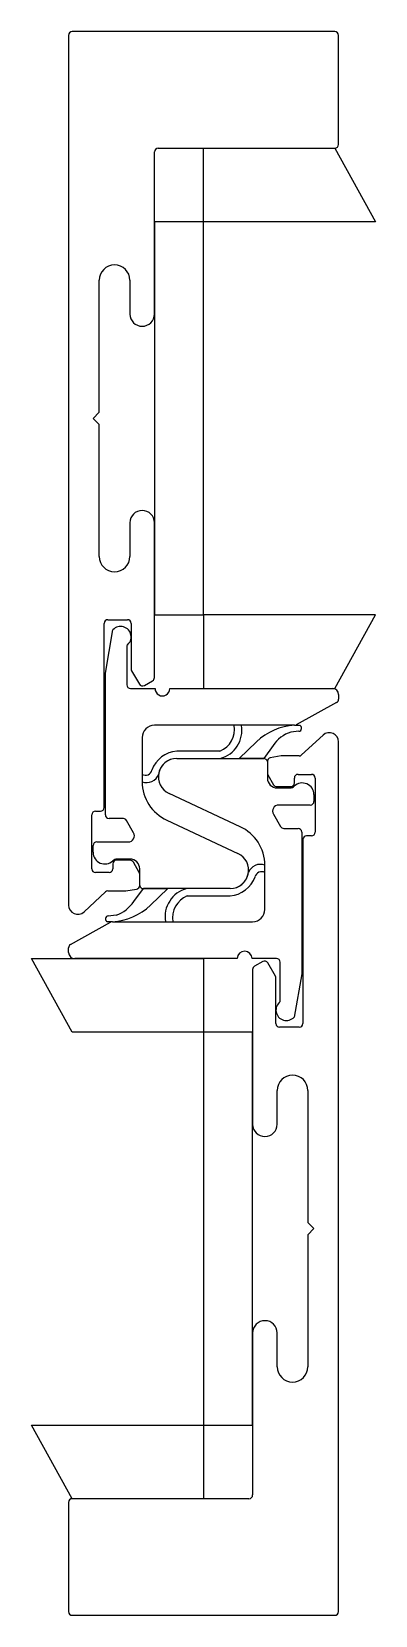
# Model space of a CAD drawing. Extents: x 10 to 38, y 11 to 140.
import ezdxf

# ---------------------------------------------------------------- set-up
doc = ezdxf.new("R2010")
doc.units = 0
doc.header["$MEASUREMENT"] = 0
doc.layers.get('0').update_dxf_attribs({"linetype": 'CONTINUOUS'})

msp = doc.modelspace()

# ---------------------------------------------------------------- linework, layer by layer
at = {"color": 1}
for p, q in [((12.92, 139.59), (12.92, 68.74)), ((34.62, 139.89), (13.22, 139.89)), ((34.92, 130.69), (34.92, 139.59)), ((20.22, 130.39), (34.62, 130.39)), ((19.92, 116.89), (19.92, 130.09)), ((15.42, 108.89), (15.42, 119.64)), ((17.92, 119.64), (17.92, 116.89)), ((14.92, 108.39), (15.42, 108.89)), ((15.42, 107.89), (14.92, 108.39)), ((15.42, 97.14), (15.42, 107.89)), ((17.92, 99.89), (17.92, 97.14)), ((19.92, 87.27), (19.92, 99.89)), ((15.82, 76.69), (15.82, 91.69)), ((16.12, 91.99), (17.72, 91.99)), ((18.02, 91.69), (18.02, 87.98)), ((18.06, 87.83), (18.69, 86.74)), ((19.1, 86.63), (19.77, 87.01)), ((33.66, 82.59), (31.9, 80.97)), ((34.92, 11.19), (34.92, 82.04)), ((29.12, 80.44), (29.12, 79.51)), ((30.25, 80.89), (29.36, 80.73)), ((31.7, 80.89), (30.25, 80.89)), ((29.16, 79.36), (29.63, 78.54)), ((31.32, 78.69), (31.32, 79.09)), ((31.62, 79.39), (32.72, 79.39)), ((33.02, 79.09), (33.02, 74.69)), ((29.89, 78.39), (31.02, 78.39)), ((15.12, 76.39), (15.52, 76.39)), ((14.82, 71.69), (14.82, 76.09)), ((32.02, 74.09), (32.02, 59.09)), ((32.72, 74.39), (32.32, 74.39)), ((17.94, 72.39), (16.82, 72.39)), ((16.22, 71.39), (15.12, 71.39)), ((16.52, 72.09), (16.52, 71.69)), ((18.68, 71.41), (18.2, 72.24)), ((18.72, 70.34), (18.72, 71.26)), ((14.18, 68.18), (15.93, 69.81)), ((16.13, 69.89), (17.58, 69.89)), ((17.58, 69.89), (18.47, 70.04)), ((27.92, 63.5), (27.92, 50.89)), ((28.74, 64.15), (28.07, 63.76)), ((29.78, 62.95), (29.15, 64.04)), ((29.82, 59.09), (29.82, 62.8)), ((31.72, 58.79), (30.12, 58.79)), ((29.92, 50.89), (29.92, 53.64)), ((32.42, 53.64), (32.42, 42.89)), ((32.42, 42.89), (32.92, 42.39)), ((32.92, 42.39), (32.42, 41.89)), ((32.42, 41.89), (32.42, 31.14)), ((27.92, 33.89), (27.92, 20.69)), ((29.92, 31.14), (29.92, 33.89)), ((12.92, 20.09), (12.92, 11.19)), ((27.62, 20.39), (13.21, 20.39)), ((13.22, 10.89), (34.62, 10.89))]:
    msp.add_line(p, q, dxfattribs=at)
at = {"color": 4}
for p, q in [((23.92, 124.39), (23.92, 130.39)), ((23.92, 130.39), (34.62, 130.39)), ((34.62, 130.39), (37.92, 124.39)), ((34.62, 130.39), (34.62, 130.39)), ((23.92, 124.39), (19.92, 124.39)), ((19.92, 124.39), (19.92, 92.39)), ((23.92, 92.39), (23.92, 124.39)), ((23.92, 124.39), (23.92, 124.39)), ((37.92, 124.39), (23.92, 124.39)), ((19.92, 92.39), (23.92, 92.39)), ((37.92, 92.39), (23.92, 92.39)), ((23.92, 92.39), (23.92, 86.39)), ((34.62, 86.39), (37.92, 92.39)), ((23.92, 86.39), (34.62, 86.39)), ((34.62, 86.39), (34.62, 86.39)), ((13.22, 58.39), (9.91, 64.39)), ((9.91, 64.39), (23.92, 64.39)), ((23.92, 64.39), (23.92, 58.39)), ((23.92, 58.39), (13.21, 58.39)), ((13.21, 58.39), (13.22, 58.39)), ((27.92, 58.39), (23.92, 58.39)), ((23.92, 58.39), (23.92, 26.39)), ((27.92, 26.39), (27.92, 58.39)), ((27.92, 58.39), (27.92, 58.39)), ((13.22, 20.39), (9.91, 26.39)), ((9.91, 26.39), (23.92, 26.39)), ((23.92, 26.39), (27.92, 26.39)), ((23.92, 26.39), (23.92, 20.39)), ((23.92, 20.39), (13.21, 20.39)), ((13.21, 20.39), (13.22, 20.39))]:
    msp.add_line(p, q, dxfattribs=at)
at = {"color": 2}
for p, q in [((15.92, 87.64), (16.54, 91.16)), ((17.67, 89.9), (17.67, 86.69)), ((15.92, 76.09), (15.92, 87.64)), ((15.92, 87.64), (15.92, 87.64)), ((17.97, 86.39), (19.97, 86.39)), ((21.17, 86.38), (21.17, 86.39)), ((21.17, 86.39), (34.42, 86.39)), ((34.76, 85.24), (31.48, 83.43)), ((34.92, 85.89), (34.92, 85.51)), ((31.34, 83.39), (19.92, 83.39)), ((27.02, 83.39), (26.42, 83.39)), ((31.68, 82.9), (31.03, 82.84)), ((31.34, 83.39), (31.75, 83.39)), ((31.75, 83.39), (31.75, 83.39)), ((18.92, 82.39), (18.92, 78.79)), ((25.24, 81.29), (21.74, 81.29)), ((26.82, 80.69), (28.24, 82.04)), ((29.6, 81.73), (28.82, 80.69)), ((21.74, 80.69), (25.28, 80.69)), ((21.74, 80.69), (28.82, 80.69)), ((28.82, 80.69), (26.82, 80.69)), ((26.82, 80.69), (26.82, 80.69)), ((29.12, 80.44), (29.12, 79.09)), ((18.92, 79.39), (18.92, 78.79)), ((18.92, 78.79), (18.92, 78.79)), ((26.9, 75.13), (21.11, 77.83)), ((29.92, 78.29), (30.97, 78.29)), ((32.92, 77.74), (32.92, 77.19)), ((29.61, 76.14), (30.19, 75.14)), ((32.62, 76.89), (30.04, 76.89)), ((17.39, 75.79), (16.22, 75.79)), ((18.22, 74.64), (17.65, 75.64)), ((20.93, 75.65), (26.72, 72.95)), ((30.45, 74.99), (31.62, 74.99)), ((14.92, 73.04), (14.92, 73.59)), ((15.22, 73.89), (17.79, 73.89)), ((31.92, 74.69), (31.92, 63.14)), ((17.92, 72.49), (16.87, 72.49)), ((18.72, 70.34), (18.72, 71.69)), ((28.92, 71.39), (28.92, 71.99)), ((28.92, 71.99), (28.92, 71.99)), ((28.92, 68.39), (28.92, 71.99)), ((18.23, 69.04), (19.02, 70.09)), ((19.02, 70.09), (21.02, 70.09)), ((26.09, 70.09), (19.02, 70.09)), ((21.02, 70.09), (19.59, 68.74)), ((21.02, 70.09), (21.02, 70.09)), ((26.09, 70.09), (22.55, 70.09)), ((22.59, 69.49), (26.09, 69.49)), ((13.07, 65.53), (16.35, 67.35)), ((16.49, 67.39), (16.08, 67.39)), ((16.08, 67.39), (16.08, 67.39)), ((16.15, 67.88), (16.8, 67.94)), ((16.49, 67.39), (27.92, 67.39)), ((20.82, 67.39), (21.42, 67.39)), ((12.92, 64.89), (12.92, 65.27)), ((26.67, 64.39), (13.42, 64.39)), ((26.67, 64.4), (26.67, 64.39)), ((29.87, 64.39), (27.87, 64.39)), ((30.17, 60.88), (30.17, 64.09)), ((31.92, 63.14), (31.3, 59.62)), ((31.92, 63.14), (31.92, 63.14))]:
    msp.add_line(p, q, dxfattribs=at)
at = {"color": 1}
for centre, radius, start, end in [((13.22, 139.59), 0.3, 90, 180), ((34.62, 139.59), 0.3, 360, 90), ((20.22, 130.09), 0.3, 90, 180), ((34.62, 130.69), 0.298, 270, 0.3366), ((16.67, 119.64), 1.25, 0, 180), ((18.92, 116.89), 1, 180, 360), ((18.92, 99.89), 1, 360, 180), ((16.67, 97.14), 1.25, 180, 360), ((16.12, 91.69), 0.3, 90, 180), ((17.72, 91.69), 0.3, 0, 90), ((18.32, 87.98), 0.3, 180, 210), ((18.95, 86.89), 0.3, 210, 299.8971), ((19.62, 87.27), 0.3, 299.8971, 360), ((34.17, 82.04), 0.75, 0, 132.7871), ((29.42, 80.44), 0.3, 100, 180), ((31.7, 81.19), 0.3, 270, 312.7871), ((29.42, 79.51), 0.3, 180, 210), ((31.62, 79.09), 0.3, 90, 180), ((32.72, 79.09), 0.3, 0, 90), ((29.89, 78.69), 0.3, 210, 270), ((31.02, 78.69), 0.3, 270, 360), ((15.12, 76.09), 0.3, 90, 180), ((15.52, 76.69), 0.3, 270, 360), ((32.32, 74.09), 0.3, 90, 180), ((32.72, 74.69), 0.3, 270, 0), ((16.82, 72.09), 0.3, 90, 180), ((17.94, 72.09), 0.3, 30, 90), ((15.12, 71.69), 0.3, 180, 270), ((16.22, 71.69), 0.3, 270, 360), ((18.42, 71.26), 0.3, 0, 30), ((16.13, 69.59), 0.3, 90, 132.7871), ((18.42, 70.34), 0.3, 280, 0), ((13.67, 68.74), 0.75, 180, 312.7871), ((28.22, 63.5), 0.3, 119.8971, 180), ((28.89, 63.89), 0.3, 30, 119.8971), ((29.52, 62.8), 0.3, 0, 30), ((30.12, 59.09), 0.3, 180, 270), ((31.72, 59.09), 0.3, 270, 0), ((31.17, 53.64), 1.25, 0, 180), ((28.92, 50.89), 1, 180, 360), ((28.92, 33.89), 1, 0, 180), ((31.17, 31.14), 1.25, 180, 360), ((27.62, 20.69), 0.3, 270, 0), ((13.21, 20.09), 0.298, 90, 180.3366), ((13.22, 11.19), 0.3, 180, 270), ((34.62, 11.19), 0.3, 270, 0)]:
    msp.add_arc(centre, radius, start, end, dxfattribs=at)
at = {"color": 2}
for centre, radius, start, end in [((17.17, 90.59), 0.85, 306.0319, 137.7347), ((17.97, 86.69), 0.3, 180, 270), ((20.57, 86.38), 0.6, 179.6557, 359.6557), ((34.42, 85.89), 0.5, 0, 90), ((34.62, 85.51), 0.3, 299, 0), ((19.92, 82.39), 1, 90, 180), ((24.52, 83.07), 1.93, 292.2014, 9.4199), ((24.66, 82.99), 2.39, 285.0213, 9.4842), ((31.57, 78.64), 4.76, 92.7955, 134.3467), ((31.86, 80.28), 2.69, 107.9976, 147.3697), ((31.34, 83.69), 0.3, 270, 299), ((31.66, 83.15), 0.253, 275.4397, 68.1561), ((21.95, 78.92), 2.38, 95.085, 160.0434), ((21.74, 79.19), 1.5, 90, 245), ((21.74, 79.19), 1.5, 90, 172.334), ((28.82, 80.38), 0.305, 10.0109, 90), ((19.19, 79.86), 0.542, 239.4975, 346.8149), ((19.3, 79.74), 1.02, 248.2639, 339.9713), ((22.37, 78.79), 3.45, 180.002, 245.4327), ((29.92, 79.09), 0.8, 180, 270), ((30.97, 78.79), 0.5, 270, 313.6028), ((31.97, 77.74), 0.95, 66.8014, 133.6028), ((31.97, 77.74), 0.95, 0, 66.8014), ((30.04, 76.39), 0.5, 90, 210), ((32.62, 77.19), 0.3, 270, 0), ((16.22, 76.09), 0.3, 180, 270), ((17.39, 75.49), 0.3, 30, 90), ((25.46, 71.99), 3.45, 0.002, 65.4327), ((30.45, 75.29), 0.3, 210, 270), ((31.62, 74.69), 0.3, 0, 90), ((15.22, 73.59), 0.3, 90, 180), ((17.79, 74.39), 0.5, 270, 30), ((15.87, 73.04), 0.95, 180, 246.8014), ((15.87, 73.04), 0.95, 246.8014, 313.6028), ((16.87, 71.99), 0.5, 90, 133.6028), ((17.92, 71.69), 0.8, 0, 90), ((26.09, 71.59), 1.5, 270, 65), ((26.09, 71.59), 1.5, 270, 352.334), ((25.88, 71.86), 2.38, 275.085, 340.0434), ((28.54, 71.04), 1.02, 68.2639, 159.9713), ((28.64, 70.92), 0.542, 59.4975, 166.8149), ((19.02, 70.39), 0.305, 190.0109, 270), ((23.17, 67.78), 2.39, 105.0213, 189.4842), ((16.26, 72.14), 4.76, 272.7955, 314.3467), ((15.97, 70.49), 2.69, 287.9976, 327.3697), ((23.32, 67.7), 1.93, 112.2014, 189.4199), ((27.92, 68.39), 1, 270, 360), ((16.18, 67.62), 0.253, 95.4397, 248.1561), ((16.49, 67.09), 0.3, 90, 119), ((13.22, 65.27), 0.3, 119, 180), ((13.42, 64.89), 0.5, 180, 270), ((27.27, 64.39), 0.6, 359.6557, 179.6557), ((29.87, 64.09), 0.3, 360, 90), ((30.67, 60.19), 0.85, 126.0319, 317.7347)]:
    msp.add_arc(centre, radius, start, end, dxfattribs=at)

doc.saveas('drawing.dxf')
